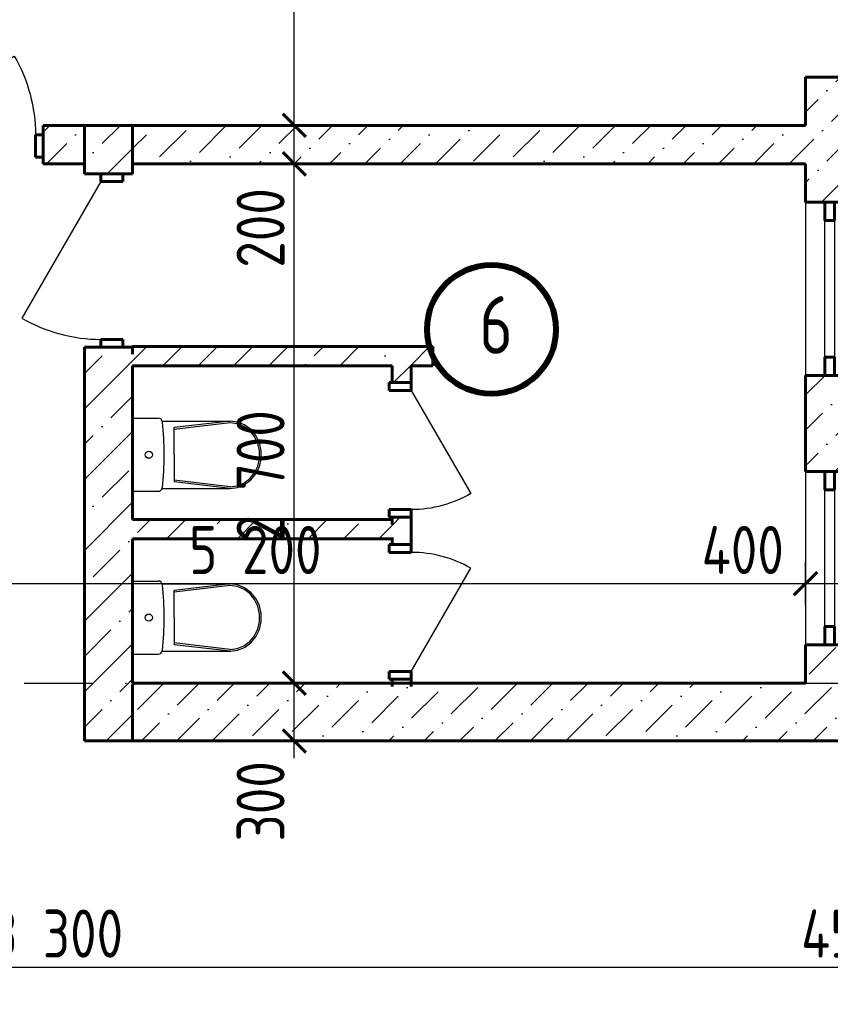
# Model space of a CAD drawing. Header units: feet. Extents: x -10410 to 374725, y -46422 to 88923.
# Drawn here: x 69204 to 73418, y 1700 to 6849 of the extents above; entities that cross this region are included whole.
import ezdxf
from ezdxf.enums import TextEntityAlignment as Align

# ---------------------------------------------------------------- set-up
doc = ezdxf.new("R2010")
doc.units = ezdxf.units.FT
doc.header["$MEASUREMENT"] = 0
doc.set_wipeout_variables(frame=1)
doc.linetypes.add('Wipeout_Contour', pattern=[1000, 0, -1000])
doc.linetypes.add('Штрихпунктирная', pattern=[670.277762, 352.777767, -176.388884, 0, -141.111112])
for name, color, linetype, lineweight in [('Аннотация - Общий_Ном._пера__41', 7, 'Continuous', 80), ('Двери ArchiCAD_Ном._пера__1', 7, 'Continuous', 20), ('Двери ArchiCAD_Ном._пера__21', 7, 'Continuous', 40), ('Двери ArchiCAD_Ном._пера__74', 255, 'Continuous', 0), ('Интерьер - Мебель_Ном._пера__2', 8, 'Continuous', 20), ('Конструктив - Стены Несущие_Ном._пера__21', 7, 'Continuous', 40), ('Окна ArchiCAD_Ном._пера__120', 7, 'Continuous', 5), ('Окна ArchiCAD_Ном._пера__21', 7, 'Continuous', 40), ('Размер - Общий_Ном._пера__120', 7, 'Continuous', 5), ('Размер - Общий_Ном._пера__21', 7, 'Continuous', 40), ('Элемент Модели - Оси_Ном._пера__1', 7, 'Continuous', 20)]:
    doc.layers.add(name, color=color, linetype=linetype, lineweight=lineweight)
for name, color, linetype in [('Двери ArchiCAD', 7, 'Continuous'), ('Интерьер - Мебель', 7, 'Continuous'), ('Конструктив - Стены Несущие', 7, 'Continuous'), ('Окна ArchiCAD', 7, 'Continuous'), ('Размер - Общий', 7, 'Continuous'), ('Элемент Модели - Оси', 7, 'Continuous')]:
    doc.layers.add(name, color=color, linetype=linetype)
for name, color, linetype, lineweight, true_color in [('Конструктив - Стены Несущие_Ном._пера__169', 7, 'Continuous', 5, 0x68b353), ('Конструктив - Стены Несущие_Ном._пера__170', 7, 'Continuous', 5, 0x9f9f00), ('Элемент Модели - Оси_Ном._пера__94', 7, 'Continuous', 5, 0xdc4f00)]:
    doc.layers.add(name, color=color, linetype=linetype, lineweight=lineweight, true_color=true_color)
doc.styles.add('СГЕНЕРИР_СТИЛЬ_1', font='arial.ttf')
doc.styles.add('СГЕНЕРИР_СТИЛЬ_2', font='CS_Gost2304.shx')
doc.dimstyles.new('СГЕНЕРИР_СТИЛЬ__1', dxfattribs={"dimtxt": 250, "dimasz": 114, "dimexe": 0.18, "dimexo": 0, "dimgap": 0.09, "dimtad": 1, "dimtih": 1, "dimtoh": 1, "dimdec": 0, "dimzin": 0, "dimdsep": 46, "dimtxsty": 'СГЕНЕРИР_СТИЛЬ_2', "dimblk": 'ARROWHEAD_6', "dimblk1": 'ARROWHEAD_6', "dimblk2": 'ARROWHEAD_6', "dimcen": 0.09, "dimclrd": 7, "dimclre": 7, "dimclrt": 7, "dimazin": 0, "dimtfac": 1, "dimtdec": 4, "dimtmove": 0, "dimatfit": 3, "dimfxl": 1, "dimtolj": 1, "dimtzin": 0, "dimarcsym": 0})
doc.dimstyles.new('СГЕНЕРИР_СТИЛЬ__2', dxfattribs={"dimtxt": 250, "dimasz": 114, "dimexe": 0.18, "dimexo": 0, "dimgap": 0.09, "dimtad": 1, "dimdec": 0, "dimzin": 0, "dimdsep": 46, "dimtxsty": 'СГЕНЕРИР_СТИЛЬ_2', "dimblk": 'ARROWHEAD_6', "dimblk1": 'ARROWHEAD_6', "dimblk2": 'ARROWHEAD_6', "dimcen": 0.09, "dimclrd": 7, "dimclre": 7, "dimclrt": 7, "dimazin": 0, "dimtfac": 1, "dimtdec": 4, "dimtmove": 0, "dimatfit": 3, "dimfxl": 1, "dimtolj": 1, "dimtzin": 0, "dimarcsym": 0})
pattern_1 = [(45, (0, 0), (-183.8478, 183.8478), [195, -65, 0, -65]), (45, (22.98, 206.83), (-183.8478, 183.8478), [195, -65, 0, -65])]
pattern_2 = [(45, (0, 0), (-183.8478, 183.8478), []), (45, (-91.92, 91.92), (-183.8478, 183.8478), [195, -65, 0, -65])]

# ---------------------------------------------------------------- blocks, each defined once
blk = doc.blocks.new('Окно 18_3')
at = {"layer": 'Окна ArchiCAD_Ном._пера__120', "linetype": 'Continuous'}
for p, q in [((-450, 250), (450, 250)), ((-355, 0), (355, 0)), ((355, -50), (-355, -50)), ((-450, -150), (450, -150))]:
    blk.add_line(p, q, dxfattribs=at)
at = {"layer": 'Окна ArchiCAD_Ном._пера__21', "linetype": 'Continuous'}
for p, q in [((-450, 0), (-355, 0)), ((-450, -50), (-450, 0)), ((-355, 0), (-355, -50)), ((355, -50), (355, 0)), ((355, 0), (450, 0)), ((450, -50), (450, 0)), ((-355, -50), (-450, -50)), ((450, -50), (355, -50))]:
    blk.add_line(p, q, dxfattribs=at)
blk = doc.blocks.new('Стена_41', base_point=(73389.9, 3400))
at = {"color": 254, "linetype": 'Wipeout_Contour', "lineweight": 0, "ltscale": 442279.891817}
blk.add_wipeout([(73689.9, 6100), (73289.9, 6550), (73289.9, 5900), (73389.9, 5900), (73439.9, 5900), (73689.9, 5900)], dxfattribs=at).dxf.layer = 'Конструктив - Стены Несущие'
at = {"color": 254, "linetype": 'Wipeout_Contour', "lineweight": 0, "ltscale": 588850.446934}
blk.add_wipeout([(73289.9, 4499.9), (73389.9, 4499.9), (73439.9, 4499.9), (73689.9, 4499.9), (73689.9, 5000), (73439.9, 5000), (73389.9, 5000), (73289.9, 5000)], dxfattribs=at).dxf.layer = 'Конструктив - Стены Несущие'
at = {"color": 254, "linetype": 'Wipeout_Contour', "lineweight": 0, "ltscale": 441299.47831}
blk.add_wipeout([(73289.9, 3400), (73689.9, 3400), (73689.9, 3599.9), (73439.9, 3599.9), (73389.9, 3599.9), (73289.9, 3599.9)], dxfattribs=at).dxf.layer = 'Конструктив - Стены Несущие'
at = {"layer": 'Конструктив - Стены Несущие_Ном._пера__169', "linetype": 'Continuous'}
h = blk.add_hatch(dxfattribs=at)
h.set_pattern_fill('БЕТОН_01', color=256, style=0, pattern_type=2)
h.set_pattern_definition(pattern_1)
h.paths.add_polyline_path([(73689.9, 6100), (73289.9, 6550), (73289.9, 5900), (73389.9, 5900), (73439.9, 5900), (73689.9, 5900)])
h = blk.add_hatch(dxfattribs=at)
h.set_pattern_fill('БЕТОН_01', color=256, style=0, pattern_type=2)
h.set_pattern_definition(pattern_1)
h.paths.add_polyline_path([(73289.9, 4499.9), (73389.9, 4499.9), (73439.9, 4499.9), (73689.9, 4499.9), (73689.9, 5000), (73439.9, 5000), (73389.9, 5000), (73289.9, 5000)])
h = blk.add_hatch(dxfattribs=at)
h.set_pattern_fill('БЕТОН_01', color=256, style=0, pattern_type=2)
h.set_pattern_definition(pattern_1)
h.paths.add_polyline_path([(73289.9, 3400), (73689.9, 3400), (73689.9, 3599.9), (73439.9, 3599.9), (73389.9, 3599.9), (73289.9, 3599.9)])
at = {"layer": 'Конструктив - Стены Несущие_Ном._пера__21', "linetype": 'Continuous'}
for p, q in [((73289.9, 5900), (73389.9, 5900)), ((73389.9, 5900), (73439.9, 5900)), ((73439.9, 5900), (73689.9, 5900)), ((73289.9, 5000), (73389.9, 5000)), ((73389.9, 5000), (73439.9, 5000)), ((73439.9, 5000), (73689.9, 5000)), ((73289.9, 4499.9), (73389.9, 4499.9)), ((73389.9, 4499.9), (73439.9, 4499.9)), ((73439.9, 4499.9), (73689.9, 4499.9)), ((73289.9, 3599.9), (73389.9, 3599.9)), ((73389.9, 3599.9), (73439.9, 3599.9)), ((73439.9, 3599.9), (73689.9, 3599.9))]:
    blk.add_line(p, q, dxfattribs=at)
at = {"layer": 'Конструктив - Стены Несущие_Ном._пера__21', "linetype": 'Continuous', "flags": 128}
for points in [[(73289.9, 6550), (73289.9, 6300)], [(73289.9, 6100), (73289.9, 5900)], [(73689.9, 5900), (73689.9, 6100)], [(73289.9, 5000), (73289.9, 4499.9)], [(73689.9, 4499.9), (73689.9, 5000)], [(73289.9, 3599.9), (73289.9, 3400)], [(73689.9, 3400), (73689.9, 3599.9)]]:
    blk.add_lwpolyline(points, dxfattribs=at)
at = {"layer": 'Окна ArchiCAD', "color": 21, "linetype": 'Continuous', "lineweight": 30, "true_color": 0xff9955, "zscale": 1000, "rotation": 270}
for p in [(73439.9, 5450), (73439.9, 4049.9)]:
    blk.add_blockref('Окно 18_3', p, dxfattribs=at)
blk = doc.blocks.new('Однопольная Дверь 18_7')
at = {"layer": 'Двери ArchiCAD_Ном._пера__1', "linetype": 'Continuous'}
blk.add_line((410, 0), (-300.1, 410), dxfattribs=at)
at = {"layer": 'Двери ArchiCAD_Ном._пера__21', "linetype": 'Continuous'}
for p, q in [((-450, 50), (-487, 50)), ((-450, 50), (-450, 0)), ((-410, 0), (-450, 0)), ((-450, 0), (-450, -115)), ((-450, 0), (-450, -115)), ((-410, -115), (-410, 0)), ((450, 0), (410, 0)), ((410, 0), (410, -115)), ((450, 50), (450, 0)), ((450, 50), (487, 50)), ((450, -115), (450, 0)), ((450, 0), (450, -115)), ((-450, -150), (-487, -150)), ((-450, -115), (-410, -115)), ((-450, -115), (-450, -150)), ((410, -115), (450, -115)), ((450, -115), (450, -150)), ((450, -150), (487, -150))]:
    blk.add_line(p, q, dxfattribs=at)
at = {"layer": 'Двери ArchiCAD_Ном._пера__74', "linetype": 'Continuous'}
blk.add_arc((410, 0), 820, 150, 180, dxfattribs=at)
blk = doc.blocks.new('Стена_47', base_point=(64089.4, 6200))
at = {"color": 254, "linetype": 'Wipeout_Contour', "lineweight": 0, "ltscale": 418041.265467}
blk.add_wipeout([(69325.6, 6300), (69325.6, 6250), (69325.6, 6135), (69325.6, 6100), (69540.2, 6100), (69540.2, 6300)], dxfattribs=at).dxf.layer = 'Конструктив - Стены Несущие'
at = {"layer": 'Конструктив - Стены Несущие_Ном._пера__169', "linetype": 'Continuous'}
h = blk.add_hatch(dxfattribs=at)
h.set_pattern_fill('БЕТОН_01', color=256, style=0, pattern_type=2)
h.set_pattern_definition(pattern_1)
h.paths.add_polyline_path([(69325.6, 6300), (69325.6, 6250), (69325.6, 6135), (69325.6, 6100), (69540.2, 6100), (69540.2, 6300)])
at = {"layer": 'Конструктив - Стены Несущие_Ном._пера__21', "linetype": 'Continuous'}
for p, q in [((69325.6, 6300), (69362.6, 6300)), ((69325.6, 6300), (69325.6, 6250)), ((69325.6, 6300), (69325.6, 6250)), ((69325.6, 6250), (69325.6, 6135)), ((69325.6, 6135), (69325.6, 6100)), ((69325.6, 6100), (69362.6, 6100))]:
    blk.add_line(p, q, dxfattribs=at)
at = {"layer": 'Двери ArchiCAD', "linetype": 'Continuous', "xscale": -1, "zscale": 1000}
blk.add_blockref('Однопольная Дверь 18_7', (68875.6, 6250), dxfattribs=at)
at = {"color": 254, "linetype": 'Wipeout_Contour', "lineweight": 0, "ltscale": 279762.354306}
blk.add_wipeout([(69790.2, 6300), (69540.2, 6300), (69540.2, 6100), (69790.2, 6100)], dxfattribs=at).dxf.layer = 'Конструктив - Стены Несущие'
at = {"layer": 'Конструктив - Стены Несущие_Ном._пера__170', "linetype": 'Continuous'}
h = blk.add_hatch(dxfattribs=at)
h.set_pattern_fill('ЖЕЛЕЗОБЕТОН', color=256, style=0, pattern_type=2)
h.set_pattern_definition(pattern_2)
h.paths.add_polyline_path([(69790.2, 6300), (69540.2, 6300), (69540.2, 6100), (69790.2, 6100)])
at = {"layer": 'Конструктив - Стены Несущие_Ном._пера__21', "linetype": 'Continuous'}
blk.add_line((69540.2, 6300), (69540.2, 6100), dxfattribs=at)
at = {"layer": 'Конструктив - Стены Несущие_Ном._пера__21', "linetype": 'Continuous', "flags": 128}
blk.add_lwpolyline([(69325.6, 6100), (69540.2, 6100)], dxfattribs=at)
at = {"color": 254, "linetype": 'Wipeout_Contour', "lineweight": 0, "ltscale": 287233.614017}
blk.add_wipeout([(69790.2, 6100), (73289.9, 6100), (73289.9, 6300), (69790.2, 6300)], dxfattribs=at).dxf.layer = 'Конструктив - Стены Несущие'
at = {"layer": 'Конструктив - Стены Несущие_Ном._пера__169', "linetype": 'Continuous'}
h = blk.add_hatch(dxfattribs=at)
h.set_pattern_fill('БЕТОН_01', color=256, style=0, pattern_type=2)
h.set_pattern_definition(pattern_1)
h.paths.add_polyline_path([(69790.2, 6100), (73289.9, 6100), (73289.9, 6300), (69790.2, 6300)])
at = {"layer": 'Конструктив - Стены Несущие_Ном._пера__21', "linetype": 'Continuous'}
blk.add_line((69790.2, 6100), (69790.2, 6300), dxfattribs=at)
at = {"layer": 'Конструктив - Стены Несущие_Ном._пера__21', "linetype": 'Continuous', "flags": 128}
for points in [[(73289.9, 6300), (69325.6, 6300)], [(69790.2, 6100), (73289.9, 6100)]]:
    blk.add_lwpolyline(points, dxfattribs=at)
blk = doc.blocks.new('Стена_49', base_point=(73389.9, 6200))
at = {"color": 254, "linetype": 'Wipeout_Contour', "lineweight": 0, "ltscale": 296093.993711}
blk.add_wipeout([(73689.9, 6100), (74239.9, 6100), (73789.9, 6550), (73289.9, 6550)], dxfattribs=at).dxf.layer = 'Конструктив - Стены Несущие'
at = {"layer": 'Конструктив - Стены Несущие_Ном._пера__169', "linetype": 'Continuous'}
h = blk.add_hatch(dxfattribs=at)
h.set_pattern_fill('БЕТОН_01', color=256, style=0, pattern_type=2)
h.set_pattern_definition(pattern_1)
h.paths.add_polyline_path([(73689.9, 6100), (74239.9, 6100), (73789.9, 6550), (73289.9, 6550)])
at = {"layer": 'Конструктив - Стены Несущие_Ном._пера__21', "linetype": 'Continuous', "flags": 128}
for points in [[(73789.9, 6550), (73289.9, 6550)], [(73689.9, 6100), (74239.9, 6100)]]:
    blk.add_lwpolyline(points, dxfattribs=at)
blk = doc.blocks.new('Стена_51', base_point=(69540.2, 3400))
at = {"color": 254, "linetype": 'Wipeout_Contour', "lineweight": 0, "ltscale": 287904.646886}
blk.add_wipeout([(69790.2, 3100), (73789.9, 3100), (74239.9, 3400), (69790.2, 3400)], dxfattribs=at).dxf.layer = 'Конструктив - Стены Несущие'
at = {"layer": 'Конструктив - Стены Несущие_Ном._пера__169', "linetype": 'Continuous'}
h = blk.add_hatch(dxfattribs=at)
h.set_pattern_fill('БЕТОН_01', color=256, style=0, pattern_type=2)
h.set_pattern_definition(pattern_1)
h.paths.add_polyline_path([(69790.2, 3100), (73789.9, 3100), (74239.9, 3400), (69790.2, 3400)])
at = {"layer": 'Конструктив - Стены Несущие_Ном._пера__21', "linetype": 'Continuous', "flags": 128}
blk.add_lwpolyline([(74239.9, 3400), (73689.9, 3400)], dxfattribs=at)
at = {"color": 254, "linetype": 'Wipeout_Contour', "lineweight": 0, "ltscale": 209340.62381}
blk.add_wipeout([(69790.2, 3400), (69540.2, 3100), (69790.2, 3100)], dxfattribs=at).dxf.layer = 'Конструктив - Стены Несущие'
at = {"layer": 'Конструктив - Стены Несущие_Ном._пера__170', "linetype": 'Continuous'}
h = blk.add_hatch(dxfattribs=at)
h.set_pattern_fill('ЖЕЛЕЗОБЕТОН', color=256, style=0, pattern_type=2)
h.set_pattern_definition(pattern_2)
h.paths.add_polyline_path([(69790.2, 3400), (69540.2, 3100), (69790.2, 3100)])
at = {"layer": 'Конструктив - Стены Несущие_Ном._пера__21', "linetype": 'Continuous'}
blk.add_line((69790.2, 3100), (69790.2, 3400), dxfattribs=at)
at = {"layer": 'Конструктив - Стены Несущие_Ном._пера__21', "linetype": 'Continuous', "flags": 128}
for points in [[(73289.9, 3400), (69790.2, 3400)], [(69540.2, 3100), (69790.2, 3100)], [(69790.2, 3100), (73789.9, 3100)]]:
    blk.add_lwpolyline(points, dxfattribs=at)
blk = doc.blocks.new('Стена_53', base_point=(69540.2, 5100))
at = {"color": 254, "linetype": 'Wipeout_Contour', "lineweight": 0, "ltscale": 283021.818195}
blk.add_wipeout([(69790.2, 5050), (71352.6, 5050), (71352.6, 5150), (69790.2, 5150)], dxfattribs=at).dxf.layer = 'Конструктив - Стены Несущие'
at = {"layer": 'Конструктив - Стены Несущие_Ном._пера__170', "linetype": 'Continuous'}
h = blk.add_hatch(dxfattribs=at)
h.set_pattern_fill('ЖЕЛЕЗОБЕТОН', color=256, style=0, pattern_type=2)
h.set_pattern_definition(pattern_2)
h.paths.add_polyline_path([(69790.2, 5050), (71352.6, 5050), (71352.6, 5150), (69790.2, 5150)])
at = {"layer": 'Конструктив - Стены Несущие_Ном._пера__21', "linetype": 'Continuous', "flags": 128}
for points in [[(71352.6, 5150), (69790.2, 5150)], [(71352.6, 5050), (71352.6, 5150)], [(69790.2, 5050), (71140.1, 5050)], [(71240.1, 5050), (71352.6, 5050)]]:
    blk.add_lwpolyline(points, dxfattribs=at)
blk = doc.blocks.new('Однопольная Дверь 18_11')
at = {"layer": 'Двери ArchiCAD_Ном._пера__1', "linetype": 'Continuous'}
blk.add_line((410, 0), (-300.1, 410), dxfattribs=at)
at = {"layer": 'Двери ArchiCAD_Ном._пера__21', "linetype": 'Continuous'}
for p, q in [((-450, 85), (-487, 85)), ((-450, 0), (-450, 85)), ((450, 0), (450, 85)), ((450, 85), (487, 85)), ((-410, 0), (-450, 0)), ((-450, 0), (-450, -115)), ((-450, -115), (-450, 0)), ((-410, -115), (-410, 0)), ((450, 0), (410, 0)), ((410, 0), (410, -115)), ((450, -115), (450, 0)), ((450, -115), (450, 0)), ((-450, -115), (-410, -115)), ((-450, -165), (-450, -115)), ((410, -115), (450, -115)), ((450, -165), (450, -115)), ((-450, -165), (-487, -165)), ((450, -165), (487, -165))]:
    blk.add_line(p, q, dxfattribs=at)
at = {"layer": 'Двери ArchiCAD_Ном._пера__74', "linetype": 'Continuous'}
blk.add_arc((410, 0), 820, 150, 180, dxfattribs=at)
blk = doc.blocks.new('Стена_54', base_point=(69540.2, 3400))
at = {"color": 254, "linetype": 'Wipeout_Contour', "lineweight": 0, "ltscale": 419606.712136}
blk.add_wipeout([(69790.2, 6100), (69540.2, 6100), (69540.2, 6047.4), (69625.2, 6047.4), (69740.2, 6047.4), (69790.2, 6047.4)], dxfattribs=at).dxf.layer = 'Конструктив - Стены Несущие'
at = {"color": 254, "linetype": 'Wipeout_Contour', "lineweight": 0, "ltscale": 418937.315832}
blk.add_wipeout([(69540.2, 3100), (69790.2, 3400), (69790.2, 5147.4), (69740.2, 5147.4), (69625.2, 5147.4), (69540.2, 5147.4)], dxfattribs=at).dxf.layer = 'Конструктив - Стены Несущие'
at = {"layer": 'Конструктив - Стены Несущие_Ном._пера__170', "linetype": 'Continuous'}
h = blk.add_hatch(dxfattribs=at)
h.set_pattern_fill('ЖЕЛЕЗОБЕТОН', color=256, style=0, pattern_type=2)
h.set_pattern_definition(pattern_2)
h.paths.add_polyline_path([(69790.2, 6100), (69540.2, 6100), (69540.2, 6047.4), (69625.2, 6047.4), (69740.2, 6047.4), (69790.2, 6047.4)])
h = blk.add_hatch(dxfattribs=at)
h.set_pattern_fill('ЖЕЛЕЗОБЕТОН', color=256, style=0, pattern_type=2)
h.set_pattern_definition(pattern_2)
h.paths.add_polyline_path([(69540.2, 3100), (69790.2, 3400), (69790.2, 5147.4), (69740.2, 5147.4), (69625.2, 5147.4), (69540.2, 5147.4)])
at = {"layer": 'Конструктив - Стены Несущие_Ном._пера__21', "linetype": 'Continuous'}
for p, q in [((69540.2, 6047.4), (69540.2, 6084.4)), ((69790.2, 6047.4), (69790.2, 6084.4)), ((69625.2, 6047.4), (69540.2, 6047.4)), ((69740.2, 6047.4), (69625.2, 6047.4)), ((69790.2, 6047.4), (69740.2, 6047.4)), ((69790.2, 6047.4), (69740.2, 6047.4)), ((69540.2, 5147.4), (69540.2, 5110.4)), ((69625.2, 5147.4), (69540.2, 5147.4)), ((69740.2, 5147.4), (69625.2, 5147.4)), ((69790.2, 5147.4), (69740.2, 5147.4)), ((69790.2, 5147.4), (69740.2, 5147.4)), ((69790.2, 5147.4), (69790.2, 5110.4))]:
    blk.add_line(p, q, dxfattribs=at)
at = {"layer": 'Конструктив - Стены Несущие_Ном._пера__21', "linetype": 'Continuous', "flags": 128}
for points in [[(69540.2, 6100), (69540.2, 6047.4)], [(69790.2, 6047.4), (69790.2, 6100)], [(69540.2, 5147.4), (69540.2, 3100)], [(69790.2, 4250.2), (69790.2, 5050)], [(69790.2, 3400), (69790.2, 4150.2)]]:
    blk.add_lwpolyline(points, dxfattribs=at)
at = {"layer": 'Двери ArchiCAD', "linetype": 'Continuous', "zscale": 1000, "rotation": 90}
blk.add_blockref('Однопольная Дверь 18_11', (69625.2, 5597.4), dxfattribs=at)
blk = doc.blocks.new('Стена_55', base_point=(69540.2, 4200.2))
at = {"color": 254, "linetype": 'Wipeout_Contour', "lineweight": 0, "ltscale": 282360.957004}
blk.add_wipeout([(69790.2, 4150.2), (71140.1, 4150.2), (71140.1, 4250.2), (69790.2, 4250.2)], dxfattribs=at).dxf.layer = 'Конструктив - Стены Несущие'
at = {"layer": 'Конструктив - Стены Несущие_Ном._пера__170', "linetype": 'Continuous'}
h = blk.add_hatch(dxfattribs=at)
h.set_pattern_fill('ЖЕЛЕЗОБЕТОН', color=256, style=0, pattern_type=2)
h.set_pattern_definition(pattern_2)
h.paths.add_polyline_path([(69790.2, 4150.2), (71140.1, 4150.2), (71140.1, 4250.2), (69790.2, 4250.2)])
at = {"layer": 'Конструктив - Стены Несущие_Ном._пера__21', "linetype": 'Continuous', "flags": 128}
for points in [[(71140.1, 4250.2), (69790.2, 4250.2)], [(69790.2, 4150.2), (71140.1, 4150.2)]]:
    blk.add_lwpolyline(points, dxfattribs=at)
blk = doc.blocks.new('Однопольная Дверь 18_5')
at = {"layer": 'Двери ArchiCAD_Ном._пера__1', "linetype": 'Continuous'}
blk.add_line((310, 0), (-226.9, 310), dxfattribs=at)
at = {"layer": 'Двери ArchiCAD_Ном._пера__21', "linetype": 'Continuous'}
for p, q in [((-350, 0), (-387, 0)), ((-310, 0), (-350, 0)), ((-350, 0), (-350, -115)), ((-350, 0), (-350, -100)), ((-310, -115), (-310, 0)), ((350, 0), (310, 0)), ((310, 0), (310, -115)), ((350, -115), (350, 0)), ((350, 0), (350, -100)), ((350, 0), (387, 0)), ((-350, -100), (-387, -100)), ((350, -100), (387, -100)), ((-350, -115), (-310, -115)), ((310, -115), (350, -115))]:
    blk.add_line(p, q, dxfattribs=at)
at = {"layer": 'Двери ArchiCAD_Ном._пера__74', "linetype": 'Continuous'}
blk.add_arc((310, 0), 620, 150, 180, dxfattribs=at)
blk = doc.blocks.new('Стена_56', base_point=(71190.1, 5100))
at = {"layer": 'Конструктив - Стены Несущие_Ном._пера__21', "linetype": 'Continuous'}
for p, q in [((71140.1, 3420.2), (71140.1, 3383.2)), ((71240.1, 3420.2), (71140.1, 3420.2)), ((71240.1, 3420.2), (71240.1, 3383.2))]:
    blk.add_line(p, q, dxfattribs=at)
at = {"color": 254, "linetype": 'Wipeout_Contour', "lineweight": 0, "ltscale": 285463.709085}
blk.add_wipeout([(71240.1, 5050), (71140.1, 5050), (71140.1, 4962.3), (71240.1, 4962.3)], dxfattribs=at).dxf.layer = 'Конструктив - Стены Несущие'
at = {"color": 254, "linetype": 'Wipeout_Contour', "lineweight": 0, "ltscale": 285253.667975}
blk.add_wipeout([(71140.1, 4120.2), (71240.1, 4120.2), (71240.1, 4262.3), (71140.1, 4262.3)], dxfattribs=at).dxf.layer = 'Конструктив - Стены Несущие'
at = {"layer": 'Конструктив - Стены Несущие_Ном._пера__170', "linetype": 'Continuous'}
h = blk.add_hatch(dxfattribs=at)
h.set_pattern_fill('ЖЕЛЕЗОБЕТОН', color=256, style=0, pattern_type=2)
h.set_pattern_definition(pattern_2)
h.paths.add_polyline_path([(71240.1, 5050), (71140.1, 5050), (71140.1, 4962.3), (71240.1, 4962.3)])
h = blk.add_hatch(dxfattribs=at)
h.set_pattern_fill('ЖЕЛЕЗОБЕТОН', color=256, style=0, pattern_type=2)
h.set_pattern_definition(pattern_2)
h.paths.add_polyline_path([(71140.1, 4120.2), (71240.1, 4120.2), (71240.1, 4262.3), (71140.1, 4262.3)])
at = {"layer": 'Конструктив - Стены Несущие_Ном._пера__21', "linetype": 'Continuous'}
for p, q in [((71140.1, 4962.3), (71140.1, 4999.3)), ((71240.1, 4962.3), (71240.1, 4999.3)), ((71240.1, 4962.3), (71140.1, 4962.3)), ((71140.1, 4262.3), (71140.1, 4225.3)), ((71240.1, 4262.3), (71140.1, 4262.3)), ((71240.1, 4262.3), (71240.1, 4225.3)), ((71140.1, 4120.2), (71140.1, 4157.2)), ((71240.1, 4120.2), (71140.1, 4120.2)), ((71240.1, 4120.2), (71240.1, 4157.2))]:
    blk.add_line(p, q, dxfattribs=at)
at = {"layer": 'Конструктив - Стены Несущие_Ном._пера__21', "linetype": 'Continuous', "flags": 128}
for points in [[(71140.1, 5050), (71140.1, 4962.3)], [(71240.1, 4962.3), (71240.1, 5050)], [(71140.1, 4262.3), (71140.1, 4250.2)], [(71240.1, 4120.2), (71240.1, 4262.3)], [(71140.1, 4150.2), (71140.1, 4120.2)]]:
    blk.add_lwpolyline(points, dxfattribs=at)
at = {"layer": 'Двери ArchiCAD', "linetype": 'Continuous', "xscale": -1, "zscale": 1000, "rotation": 270}
blk.add_blockref('Однопольная Дверь 18_5', (71240.1, 4612.3), dxfattribs=at)
at = {"layer": 'Двери ArchiCAD', "linetype": 'Continuous', "zscale": 1000, "rotation": 270}
blk.add_blockref('Однопольная Дверь 18_5', (71240.1, 3770.2), dxfattribs=at)
blk = doc.blocks.new('Символ Унитаза 18')
at = {"layer": 'Интерьер - Мебель_Ном._пера__2', "linetype": 'Continuous'}
for p, q in [((0, 0), (0, 380)), ((0, 380), (132.4, 380)), ((153.6, 364.9), (506.8, 364.9)), ((506.3, 364.9), (215.7, 330.9)), ((545.4, 360), (506.3, 364.9)), ((506.3, 356), (215.7, 322)), ((215.7, 190), (215.7, 330.9)), ((543.3, 351.2), (506.3, 356)), ((578.2, 337), (543.3, 351.2)), ((582.3, 345.1), (545.4, 360)), ((608.9, 314.3), (578.2, 337)), ((614.8, 321.1), (582.3, 345.1)), ((633.6, 284.3), (608.9, 314.3)), ((641, 289.5), (614.8, 321.1)), ((650.9, 248.9), (633.6, 284.3)), ((659.4, 252.1), (641, 289.5)), ((659.9, 210), (650.9, 248.9)), ((668.8, 211.1), (659.4, 252.1)), ((659.9, 170), (659.9, 210)), ((668.8, 168.9), (668.8, 211.1)), ((215.7, 190), (215.7, 49.1)), ((650.9, 131.1), (659.9, 170)), ((659.4, 127.9), (668.8, 168.9)), ((633.6, 95.7), (650.9, 131.1)), ((641, 90.5), (659.4, 127.9)), ((506.3, 24), (215.7, 58)), ((578.2, 43), (608.9, 65.7)), ((582.3, 34.9), (614.8, 58.9)), ((608.9, 65.7), (633.6, 95.7)), ((614.8, 58.9), (641, 90.5)), ((153.8, 15.1), (506.8, 15.1)), ((506.3, 15.1), (215.7, 49.1)), ((506.3, 24), (543.3, 28.8)), ((506.3, 15.1), (545.4, 20)), ((543.3, 28.8), (578.2, 43)), ((545.4, 20), (582.3, 34.9)), ((0, 0), (132.4, 0))]:
    blk.add_line(p, q, dxfattribs=at)
for centre, major_axis, start_param, end_param in [((132.4, 357.9), (22.3, 0), 0.100415, 1.570796), ((-1479.8, 190), (1643.4, 0), 6.178217, 6.388032), ((132.4, 22.1), (22.3, 0), 4.712389, 6.173785)]:
    blk.add_ellipse(centre, major_axis=major_axis, ratio=0.989247, start_param=start_param, end_param=end_param, dxfattribs=at)
blk.add_ellipse((83.6, 190), major_axis=(18.7, 0), ratio=0.989247, dxfattribs=at)
blk = doc.blocks.new('Стандартный Маркер Сетки_2')
at = {"layer": 'Элемент Модели - Оси_Ном._пера__94', "linetype": 'Штрихпунктирная'}
for p, q in [((1000, 0), (17700, 0)), ((17700, 0), (18700, 0))]:
    blk.add_line(p, q, dxfattribs=at)
at = {"layer": 'Элемент Модели - Оси_Ном._пера__1', "style": 'СГЕНЕРИР_СТИЛЬ_1'}
blk.add_attdef('AC_MarkerText_1', text='', height=350, dxfattribs=at).set_placement((-500, 20.0005), align=Align.MIDDLE_CENTER)
blk = doc.blocks.new('*D543')
at = {"layer": 'Размер - Общий_Ном._пера__120', "linetype": 'Continuous', "transparency": 16777216}
for p, q in [((68089.7, 3804.9), (68089.7, 4029.9)), ((73289.9, 3804.9), (73289.9, 4029.9)), ((68089.7, 3917.4), (73289.9, 3917.4))]:
    blk.add_line(p, q, dxfattribs=at)
at = {"layer": 'Размер - Общий_Ном._пера__21', "linetype": 'Continuous', "transparency": 16777216}
for p, q in [((68149.7, 3977.4), (68029.7, 3857.4)), ((73349.9, 3977.4), (73229.9, 3857.4))]:
    blk.add_line(p, q, dxfattribs=at)
at = {"layer": 'Размер - Общий_Ном._пера__120', "transparency": 16777216, "char_height": 250, "attachment_point": 7, "style": 'СГЕНЕРИР_СТИЛЬ_2'}
for s, insert in [('\\A1;{\\FCS_Gost2304.shx|c204;5\xa0200}', (70084.9, 3967.4)), ('\\A1;{\\FCS_Gost2304.shx|c204;400}', (72749.9, 3967.4))]:
    blk.add_mtext(s, dxfattribs=dict(at, insert=insert))
blk = doc.blocks.new('ARROWHEAD_6')
at = {"color": 0, "linetype": 'Continuous', "lineweight": 0}
for p, q in [((-0.5, -0.5), (0.5, 0.5)), ((0, 0), (-1, 0))]:
    blk.add_line(p, q, dxfattribs=at)
blk = doc.blocks.new('*D544')
at = {"layer": 'Размер - Общий_Ном._пера__120', "linetype": 'Continuous', "transparency": 16777216}
for p, q in [((73289.9, 3804.9), (73289.9, 4029.9)), ((73689.9, 3804.9), (73689.9, 4029.9)), ((73289.9, 3917.4), (73689.9, 3917.4)), ((73689.9, 3917.4), (73779.9, 3917.4))]:
    blk.add_line(p, q, dxfattribs=at)
at = {"layer": 'Размер - Общий_Ном._пера__21', "linetype": 'Continuous', "transparency": 16777216}
for p, q in [((73349.9, 3977.4), (73229.9, 3857.4)), ((73629.9, 3857.4), (73749.9, 3977.4))]:
    blk.add_line(p, q, dxfattribs=at)
blk = doc.blocks.new('*D545')
at = {"layer": 'Размер - Общий_Ном._пера__120', "linetype": 'Continuous', "transparency": 16777216}
for p, q in [((70743.7, 3400), (70518.7, 3400)), ((70631.2, 3100), (70631.2, 3400)), ((70743.7, 3100), (70518.7, 3100)), ((70631.2, 3010), (70631.2, 3100))]:
    blk.add_line(p, q, dxfattribs=at)
at = {"layer": 'Размер - Общий_Ном._пера__21', "linetype": 'Continuous', "transparency": 16777216}
for p, q in [((70571.2, 3460), (70691.2, 3340)), ((70571.2, 3160), (70691.2, 3040))]:
    blk.add_line(p, q, dxfattribs=at)
at = {"layer": 'Размер - Общий_Ном._пера__120', "transparency": 16777216, "insert": (70581.2, 2577), "char_height": 250, "attachment_point": 7, "rotation": 90, "style": 'СГЕНЕРИР_СТИЛЬ_2'}
blk.add_mtext('\\A1;{\\FCS_Gost2304.shx|c204;300}', dxfattribs=at)
blk = doc.blocks.new('*D546')
at = {"layer": 'Размер - Общий_Ном._пера__120', "linetype": 'Continuous', "transparency": 16777216}
for p, q in [((70743.7, 6100), (70518.7, 6100)), ((70631.2, 3400), (70631.2, 6100)), ((70743.7, 3400), (70518.7, 3400))]:
    blk.add_line(p, q, dxfattribs=at)
at = {"layer": 'Размер - Общий_Ном._пера__21', "linetype": 'Continuous', "transparency": 16777216}
for p, q in [((70571.2, 6160), (70691.2, 6040)), ((70571.2, 3460), (70691.2, 3340))]:
    blk.add_line(p, q, dxfattribs=at)
at = {"layer": 'Размер - Общий_Ном._пера__120', "transparency": 16777216, "char_height": 250, "attachment_point": 7, "rotation": 90, "style": 'СГЕНЕРИР_СТИЛЬ_2'}
for s, insert in [('\\A1;{\\FCS_Gost2304.shx|c204;200}', (70581.2, 5560)), ('\\A1;{\\FCS_Gost2304.shx|c204;2\xa0700}', (70581.2, 4136.7))]:
    blk.add_mtext(s, dxfattribs=dict(at, insert=insert))
blk = doc.blocks.new('*D547')
at = {"layer": 'Размер - Общий_Ном._пера__120', "linetype": 'Continuous', "transparency": 16777216}
for p, q in [((70743.7, 6300), (70518.7, 6300)), ((70631.2, 6100), (70631.2, 6300)), ((70743.7, 6100), (70518.7, 6100))]:
    blk.add_line(p, q, dxfattribs=at)
at = {"layer": 'Размер - Общий_Ном._пера__21', "linetype": 'Continuous', "transparency": 16777216}
for p, q in [((70571.2, 6360), (70691.2, 6240)), ((70571.2, 6160), (70691.2, 6040))]:
    blk.add_line(p, q, dxfattribs=at)
blk = doc.blocks.new('*D548')
at = {"layer": 'Размер - Общий_Ном._пера__120', "linetype": 'Continuous', "transparency": 16777216}
for p, q in [((70743.7, 9300), (70518.7, 9300)), ((70631.2, 6300), (70631.2, 9300)), ((70743.7, 6300), (70518.7, 6300))]:
    blk.add_line(p, q, dxfattribs=at)
at = {"layer": 'Размер - Общий_Ном._пера__21', "linetype": 'Continuous', "transparency": 16777216}
for p, q in [((70571.2, 9360), (70691.2, 9240)), ((70571.2, 6360), (70691.2, 6240))]:
    blk.add_line(p, q, dxfattribs=at)
at = {"layer": 'Размер - Общий_Ном._пера__120', "transparency": 16777216, "char_height": 250, "attachment_point": 7, "rotation": 90, "style": 'СГЕНЕРИР_СТИЛЬ_2'}
for s, insert in [('\\A1;{\\FCS_Gost2304.shx|c204;400}', (70581.2, 8760)), ('\\A1;{\\FCS_Gost2304.shx|c204;3\xa0000}', (70581.2, 7195.2))]:
    blk.add_mtext(s, dxfattribs=dict(at, insert=insert))
blk = doc.blocks.new('*D553')
at = {"layer": 'Размер - Общий_Ном._пера__120', "linetype": 'Continuous', "transparency": 16777216}
for p, q in [((65490.2, 1810.8), (65490.2, 2035.8)), ((73789.9, 1810.8), (73789.9, 2035.8)), ((65490.2, 1923.3), (73789.9, 1923.3))]:
    blk.add_line(p, q, dxfattribs=at)
at = {"layer": 'Размер - Общий_Ном._пера__21', "linetype": 'Continuous', "transparency": 16777216}
for p, q in [((65550.2, 1983.3), (65430.2, 1863.3)), ((73849.9, 1983.3), (73729.9, 1863.3))]:
    blk.add_line(p, q, dxfattribs=at)
at = {"layer": 'Размер - Общий_Ном._пера__120', "transparency": 16777216, "char_height": 250, "attachment_point": 7, "style": 'СГЕНЕРИР_СТИЛЬ_2'}
for s, insert in [('\\A1;{\\FCS_Gost2304.shx|c204;8\xa0300}', (69043.6, 1973.3)), ('\\A1;{\\FCS_Gost2304.shx|c204;450}', (73266.8, 1973.3))]:
    blk.add_mtext(s, dxfattribs=dict(at, insert=insert))

msp = doc.modelspace()

# ---------------------------------------------------------------- block references
at = {"layer": 'Конструктив - Стены Несущие'}
for name, p in [('Стена_41', (73389.8631, 3400)), ('Стена_53', (69540.16648, 5100.03915))]:
    msp.add_blockref(name, p, dxfattribs=at)

# ---------------------------------------------------------------- texts
at = {"layer": 'Размер - Общий_Ном._пера__120', "linetype": 'Continuous', "insert": (71593.19275, 5112.22918), "char_height": 300, "attachment_point": 7, "style": 'СГЕНЕРИР_СТИЛЬ_2'}
msp.add_mtext('\\A1;{\\FCS_Gost2304.shx;6}', dxfattribs=at)

# ---------------------------------------------------------------- dimensions: what is measured, and where the dimension line sits
at = {"layer": 'Размер - Общий', "linetype": 'Continuous'}
dim = msp.add_linear_dim(base=(73789.8631, 1923.27712), p1=(65490.15371, 1700), p2=(73789.8631, 1700), dimstyle='СГЕНЕРИР_СТИЛЬ__1', dxfattribs=at)
dim.commit()
dim.dimension.update_dxf_attribs({"geometry": '*D553', "text_midpoint": (69471.07215, 2098.27712), "dimtype": 160})

# ---------------------------------------------------------------- next in the draw order: block references
at = {"layer": 'Конструктив - Стены Несущие'}
for name, p in [('Стена_47', (64089.39037, 6200.03915)), ('Стена_51', (69540.16648, 3400))]:
    msp.add_blockref(name, p, dxfattribs=at)

# ---------------------------------------------------------------- next in the draw order: dimensions: what is measured, and where the dimension line sits
at = {"layer": 'Размер - Общий', "linetype": 'Continuous'}
dim = msp.add_linear_dim(base=(73689.8631, 3917.39275), p1=(73289.8631, 4800.01958), p2=(73689.8631, 4800.01958), dimstyle='СГЕНЕРИР_СТИЛЬ__1', dxfattribs=at)
dim.commit()
dim.dimension.update_dxf_attribs({"geometry": '*D544', "text_midpoint": (73034.43311, 4092.39275), "dimtype": 160})

# ---------------------------------------------------------------- next in the draw order: block references
at = {"layer": 'Конструктив - Стены Несущие'}
for name, p in [('Стена_49', (73389.8631, 6200.03915)), ('Стена_54', (69540.16648, 3400))]:
    msp.add_blockref(name, p, dxfattribs=at)

# ---------------------------------------------------------------- next in the draw order: dimensions: what is measured, and where the dimension line sits
at = {"layer": 'Размер - Общий', "linetype": 'Continuous'}
dim = msp.add_linear_dim(base=(70631.20521, 9300), p1=(68739.62674, 6300.03915), p2=(66689.8631, 9300), angle=90, dimstyle='СГЕНЕРИР_СТИЛЬ__2', dxfattribs=at)
dim.commit()
dim.dimension.update_dxf_attribs({"geometry": '*D548', "text_midpoint": (70456.20521, 7622.59831), "dimtype": 160, "text_rotation": 90})

# ---------------------------------------------------------------- next in the draw order: block references
at = {"layer": 'Интерьер - Мебель', "color": 214, "linetype": 'Continuous', "lineweight": 20, "zscale": 1000}
for p in [(69791.16648, 4397.55011), (69791.16648, 3551.08842)]:
    msp.add_blockref('Символ Унитаза 18', p, dxfattribs=at)
at = {"layer": 'Конструктив - Стены Несущие'}
msp.add_blockref('Стена_55', (69540.16648, 4200.2329), dxfattribs=at)

# ---------------------------------------------------------------- next in the draw order: dimensions: what is measured, and where the dimension line sits
at = {"layer": 'Размер - Общий', "linetype": 'Continuous'}
dim = msp.add_linear_dim(base=(70631.20521, 6300.03915), p1=(68739.62674, 6100.03915), p2=(68739.62674, 6300.03915), angle=90, dimstyle='СГЕНЕРИР_СТИЛЬ__2', dxfattribs=at)
dim.commit()
dim.dimension.update_dxf_attribs({"geometry": '*D547', "text_midpoint": (70456.20521, 5844.60916), "dimtype": 160, "text_rotation": 90})

# ---------------------------------------------------------------- next in the draw order: block references
at = {"layer": 'Конструктив - Стены Несущие'}
msp.add_blockref('Стена_56', (71190.11216, 5100.03915), dxfattribs=at)

# ---------------------------------------------------------------- next in the draw order: linework, layer by layer
at = {"layer": 'Аннотация - Общий_Ном._пера__41', "linetype": 'Continuous'}
msp.add_circle((71657.19313, 5239.50206), 335.02577, dxfattribs=at)

# ---------------------------------------------------------------- next in the draw order: block references
at = {"layer": 'Элемент Модели - Оси', "color": 8, "linetype": 'Continuous', "lineweight": 20, "zscale": 1000}
msp.add_blockref('Стандартный Маркер Сетки_2', (55489.8631, 3400), dxfattribs=at)

# ---------------------------------------------------------------- next in the draw order: dimensions: what is measured, and where the dimension line sits
at = {"layer": 'Размер - Общий', "linetype": 'Continuous'}
for base, p1, p2, picture, middle in [((70631.20521, 6100.03915), (71715.01479, 3400), (68739.62674, 6100.03915), '*D546', (70456.20521, 4564.11332)), ((70631.20521, 3400), (71715.01479, 3100), (71715.01479, 3400), '*D545', (70456.20521, 2861.54002))]:
    dim = msp.add_linear_dim(base=base, p1=p1, p2=p2, angle=90, dimstyle='СГЕНЕРИР_СТИЛЬ__2', dxfattribs=at)
    dim.commit()
    dim.dimension.update_dxf_attribs({"geometry": picture, "text_midpoint": middle, "dimtype": 160, "text_rotation": 90})
dim = msp.add_linear_dim(base=(73289.8631, 3917.39275), p1=(68089.65392, 4800.01958), p2=(73289.8631, 4800.01958), dimstyle='СГЕНЕРИР_СТИЛЬ__1', dxfattribs=at)
dim.commit()
dim.dimension.update_dxf_attribs({"geometry": '*D543', "text_midpoint": (70512.33725, 4092.39275), "dimtype": 160})

doc.saveas('drawing.dxf')
